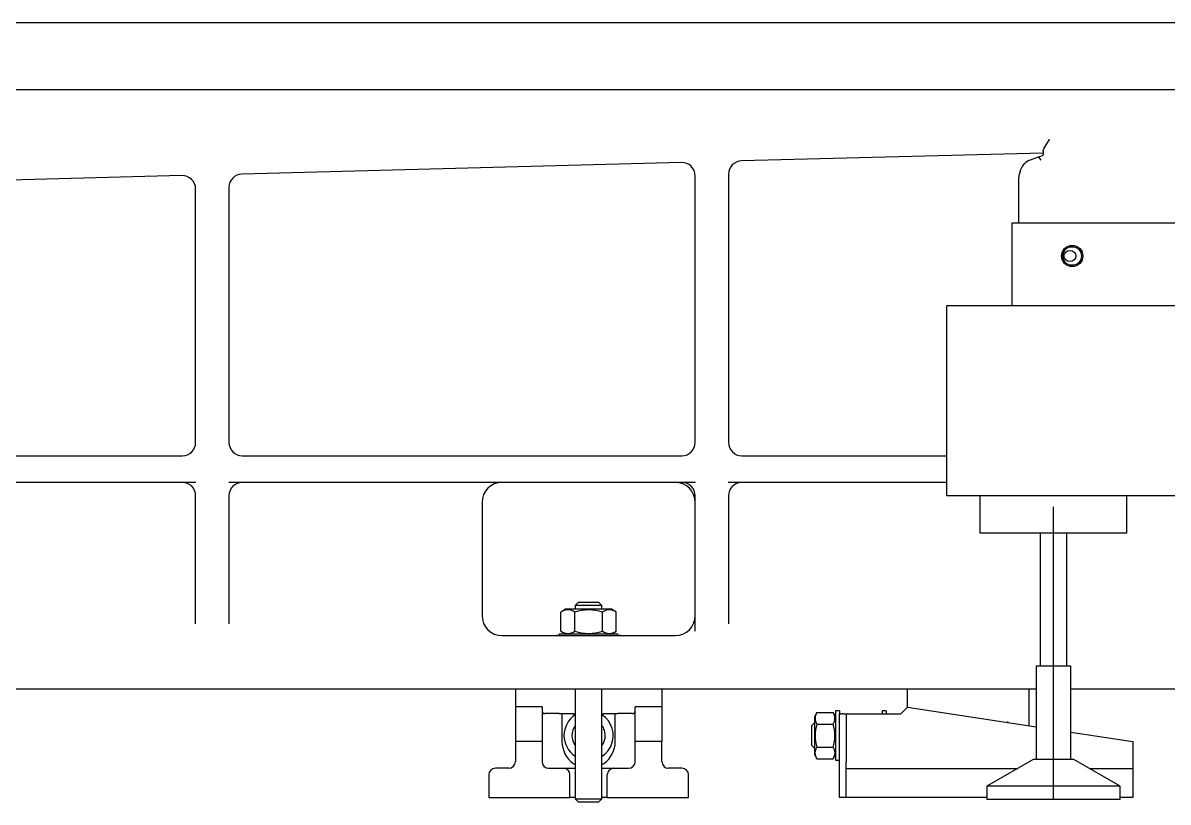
# Model space of a CAD drawing. Extents: x 387 to 958, y 84 to 319.
# Drawn here: x 517.87 to 561.51, y 84.11 to 113.81 of the extents above; entities that cross this region are included whole.
import ezdxf

# ---------------------------------------------------------------- set-up
doc = ezdxf.new("R2010")
doc.units = 0
doc.linetypes.add('AXIS-MY', pattern=[15, 8, -2.5, 2, -2.5])
doc.layers.get('0').update_dxf_attribs({"linetype": 'CONTINUOUS'})
doc.layers.add('AXIS', color=1, linetype='AXIS-MY')
doc.layers.add('DWG', color=7, linetype='CONTINUOUS')

msp = doc.modelspace()

# ---------------------------------------------------------------- linework, layer by layer
at = {"color": 7, "linetype": 'CONTINUOUS'}
for p, q in [((591.9430554, 113.8108304), (507.3959759, 113.8108304)), ((508.4113382, 111.2724247), (611.0644666, 111.2724247)), ((556.7477179, 108.8498528), (545.2557001, 108.5489238)), ((556.558757, 108.6937978), (556.2600496, 108.5837251)), ((556.7477179, 108.919541), (556.7477179, 108.7894646)), ((542.9711349, 108.4891003), (526.217657, 108.0503951)), ((555.9714588, 108.3630818), (555.9719432, 108.3636403)), ((523.9330918, 107.9905716), (508.6518892, 107.5904192)), ((543.4921056, 97.8188742), (543.4921056, 107.9815931)), ((544.7613085, 108.0414166), (544.7613085, 97.8188742)), ((555.8287575, 106.8483827), (555.8287575, 107.913857)), ((524.4540625, 97.8188742), (524.4540625, 107.4830644)), ((525.7232654, 107.5428879), (525.7232654, 97.8188742)), ((555.8287575, 106.7032943), (555.8287575, 106.8483827)), ((555.8287575, 106.1956132), (555.8287575, 106.7032943)), ((524.4540625, 106.4030744), (524.4540625, 106.4494537)), ((525.7232654, 106.4494537), (525.7232654, 106.4030744)), ((543.4921056, 106.4030744), (543.4921056, 106.4494537)), ((544.7613085, 106.4494537), (544.7613085, 106.4030744)), ((555.574917, 106.1956132), (564.7131777, 106.1956132)), ((555.574917, 103.022606), (555.574917, 106.1956132)), ((702.3455374, 103.022606), (553.0872793, 103.022606)), ((524.4540625, 98.3265553), (524.4540625, 98.3375207)), ((525.7232654, 98.3375207), (525.7232654, 98.3265553)), ((543.4921056, 98.3265553), (543.4921056, 98.3375207)), ((544.7613085, 98.3375207), (544.7613085, 98.3265553)), ((510.6959033, 97.311193), (523.9463813, 97.311193)), ((526.2309465, 97.311193), (542.9844245, 97.311193)), ((545.2689896, 97.311193), (553.0872793, 97.311193)), ((524.4634421, 96.2958307), (510.6959033, 96.2958307)), ((543.5014852, 96.2958307), (525.7138858, 96.2958307)), ((553.0872793, 96.2958307), (544.7519289, 96.2958307)), ((524.4540625, 90.9030508), (524.4540625, 95.7881496)), ((525.7232654, 95.7881496), (525.7232654, 90.9030508)), ((543.4921056, 90.6215736), (543.4921056, 95.7881496)), ((544.7613085, 95.7881496), (544.7613085, 90.9030508)), ((702.3455374, 95.7881496), (553.0872793, 95.7881496)), ((554.3564822, 94.3666424), (554.3564822, 95.7881496)), ((535.3692072, 95.534309), (535.3692072, 91.2190193)), ((559.9409749, 94.3666424), (554.3564822, 94.3666424)), ((556.6382671, 94.3666424), (556.6382671, 89.2898309)), ((557.65919, 89.2898309), (557.65919, 94.3666424)), ((539.0498955, 91.7267004), (538.9229753, 91.5997801)), ((539.0498955, 91.7267004), (539.8114173, 91.7267004)), ((539.9383376, 91.5997801), (539.8114173, 91.7267004)), ((538.5777521, 91.4728598), (538.375461, 91.356067)), ((538.375461, 90.6250585), (538.375461, 91.356067)), ((538.5777521, 91.4728598), (540.2835607, 91.4728598)), ((538.9030587, 90.6250585), (538.9030587, 91.356067)), ((538.9229753, 91.5997801), (538.9229753, 91.4728598)), ((539.9383376, 91.5997801), (538.9229753, 91.5997801)), ((539.9383376, 91.4728598), (539.9383376, 91.5997801)), ((539.9582541, 90.6250585), (539.9582541, 91.356067)), ((540.4858519, 91.356067), (540.2835607, 91.4728598)), ((540.4858519, 90.6250585), (540.4858519, 91.356067)), ((536.1307289, 90.4574975), (539.307846, 90.4574975)), ((538.3137579, 90.4574975), (538.2122216, 90.4574975)), ((538.3137579, 90.5082656), (538.3137579, 90.4574975)), ((539.2096166, 90.5082656), (538.3137579, 90.5082656)), ((538.375461, 90.6250585), (538.5777521, 90.5082656)), ((540.5475549, 90.5082656), (539.2096166, 90.5082656)), ((539.307846, 90.4574975), (539.5534668, 90.4574975)), ((539.5534668, 90.4574975), (542.7305839, 90.4574975)), ((540.2835607, 90.5082656), (540.4858519, 90.6250585)), ((540.5475549, 90.4574975), (540.5475549, 90.5082656)), ((540.6490912, 90.4574975), (540.5475549, 90.4574975)), ((556.7522048, 89.2898309), (556.4859628, 89.2898309)), ((556.4859628, 89.2898309), (556.4859628, 85.7360628)), ((557.8114943, 89.2898309), (556.7522048, 89.2898309)), ((557.8114943, 85.7360628), (557.8114943, 89.2898309)), ((509.0967077, 88.4267729), (556.4859628, 88.4267729)), ((536.6384101, 88.4267729), (536.6384101, 86.4266105)), ((538.9229753, 88.4267729), (538.9229753, 84.2384034)), ((539.9383376, 84.2384034), (539.9383376, 88.4267729)), ((542.2229027, 88.4267729), (542.2229027, 86.4266105)), ((552.6527043, 88.4216961), (552.6527043, 88.4267729)), ((552.9065448, 88.4216961), (552.6527043, 88.4216961)), ((552.9065448, 88.4267729), (552.9065448, 88.4216961)), ((556.4859628, 88.4216961), (552.9065448, 88.4216961)), ((556.2064723, 88.4216961), (556.2064723, 87.0267782)), ((557.8114943, 88.4267729), (614.3643941, 88.4267729)), ((560.5217621, 88.4216961), (557.8114943, 88.4216961)), ((560.5217621, 88.4216961), (560.5217621, 88.4267729)), ((560.7756027, 88.4216961), (560.5217621, 88.4216961)), ((560.7756027, 88.4267729), (560.7756027, 88.4216961)), ((537.6537724, 87.7379737), (536.6384101, 87.7379737)), ((537.6537724, 87.7379737), (537.6537724, 86.4266105)), ((541.2075404, 86.4266105), (541.2075404, 87.7379737)), ((542.2229027, 87.7379737), (541.2075404, 87.7379737)), ((551.3327333, 87.4790563), (551.5865739, 87.7328969)), ((551.5865739, 87.7328969), (556.4859628, 86.9840601)), ((538.3137579, 87.4841331), (537.7553086, 87.4841331)), ((538.3137579, 87.4841331), (538.4152941, 87.4841331)), ((538.4152941, 87.4841331), (538.8722071, 87.4841331)), ((538.4152941, 87.4841331), (538.4152941, 86.4180027)), ((538.8722071, 87.4841331), (538.8722071, 87.4050379)), ((539.9891057, 87.4841331), (540.4460187, 87.4841331)), ((539.9891057, 87.4050379), (539.9891057, 87.4841331)), ((540.4460187, 87.4841331), (540.5475549, 87.4841331)), ((540.4460187, 86.4180027), (540.4460187, 87.4841331)), ((541.1060042, 87.4841331), (540.5475549, 87.4841331)), ((548.1272021, 87.5241416), (548.0328058, 87.3606425)), ((548.0328058, 87.3606425), (548.0328058, 85.9289817)), ((548.1272021, 87.5241416), (548.7506994, 87.5241416)), ((548.8450956, 87.3606425), (548.7506994, 87.5241416)), ((548.8450956, 87.5840222), (548.8450956, 85.705602)), ((548.9974, 87.5840222), (548.8450956, 87.5840222)), ((548.9974, 87.5840222), (548.9974, 87.4790563)), ((548.9974, 87.4790563), (549.0989362, 87.4790563)), ((548.9974, 84.280665), (548.9974, 87.4790563)), ((549.1497043, 87.4790563), (549.0989362, 87.4790563)), ((549.1497043, 87.4790563), (549.2512406, 87.4790563)), ((549.2512406, 87.4790563), (549.2512406, 85.6514041)), ((549.2512406, 87.4790563), (551.3327333, 87.4790563)), ((550.6219797, 87.5840222), (550.6219797, 87.4790563)), ((550.774284, 87.5840222), (550.6219797, 87.5840222)), ((550.774284, 87.5840222), (550.774284, 87.4790563)), ((548.0328058, 87.1271092), (547.9312696, 87.025573)), ((547.9312696, 86.5263043), (547.9312696, 87.025573)), ((548.1272021, 87.0844769), (548.7506994, 87.0844769)), ((555.4195665, 87.1524932), (555.383961, 87.1524932)), ((555.4195665, 87.1470512), (555.4195665, 87.1524932)), ((555.4259904, 87.1460693), (555.4195665, 87.1524932)), ((537.6537724, 86.4266105), (536.6384101, 86.4266105)), ((536.6384101, 86.4266105), (536.6384101, 85.656481)), ((537.6537724, 86.4266105), (537.6537724, 85.656481)), ((541.2075404, 85.656481), (541.2075404, 86.4266105)), ((542.2229027, 86.4266105), (541.2075404, 86.4266105)), ((542.2229027, 85.656481), (542.2229027, 86.4266105)), ((547.9312696, 86.2640512), (547.9312696, 86.5263043)), ((557.8114943, 86.781462), (560.1663853, 86.4215337)), ((560.1663853, 86.4215337), (560.1663853, 85.6514041)), ((547.9312696, 86.2640512), (548.0328058, 86.162515)), ((548.1272021, 86.2051473), (548.7506994, 86.2051473)), ((538.8468641, 85.5872517), (538.9229753, 85.5387844)), ((539.9383376, 85.538906), (540.0144487, 85.5872517)), ((548.0328058, 85.9289817), (548.1272021, 85.7654825)), ((548.1272021, 85.7654825), (548.7506994, 85.7654825)), ((548.7506994, 85.7654825), (548.8450956, 85.9289817)), ((548.8450956, 85.705602), (548.9974, 85.705602)), ((549.2512406, 85.3975636), (549.2512406, 85.6514041)), ((556.3689819, 85.7360628), (554.6103228, 84.7207005)), ((556.6822168, 85.7360628), (556.3689819, 85.7360628)), ((557.9284752, 85.7360628), (556.6822168, 85.7360628)), ((559.6871343, 84.7207005), (557.9284752, 85.7360628)), ((560.1663853, 85.6514041), (560.1663853, 85.3975636)), ((535.6230478, 85.1487998), (535.6230478, 84.2857419)), ((536.3845695, 85.4026404), (535.8768884, 85.4026404)), ((537.907613, 85.4026404), (538.4660622, 85.4026404)), ((538.4660622, 85.4026404), (538.9229753, 85.4026404)), ((538.7199028, 84.2857419), (538.7199028, 85.1487998)), ((539.9383376, 85.4026404), (540.3952506, 85.4026404)), ((540.14141, 84.2857419), (540.14141, 85.1487998)), ((540.3952506, 85.4026404), (540.9536999, 85.4026404)), ((542.9844245, 85.4026404), (542.4767433, 85.4026404)), ((543.238265, 84.2857419), (543.238265, 85.1487998)), ((549.2512406, 85.143723), (549.2512406, 85.3975636)), ((549.2512406, 85.3975636), (555.782684, 85.3975636)), ((549.2512406, 84.280665), (549.2512406, 85.143723)), ((558.5147731, 85.3975636), (560.1663853, 85.3975636)), ((560.1663853, 85.3975636), (560.1663853, 85.143723)), ((560.1663853, 85.143723), (560.1663853, 84.280665)), ((554.6103228, 84.7207005), (554.6103228, 84.2130194)), ((555.6300351, 84.7207005), (554.6103228, 84.7207005)), ((559.6871343, 84.7207005), (555.6300351, 84.7207005)), ((559.6871343, 84.2130194), (559.6871343, 84.7207005)), ((535.6230478, 84.2857419), (538.7199028, 84.2857419)), ((538.9229753, 84.2857419), (538.7199028, 84.2857419)), ((538.9229753, 84.2384034), (539.0498955, 84.1114832)), ((538.9229753, 84.2384034), (539.9383376, 84.2384034)), ((539.8114173, 84.1114832), (539.9383376, 84.2384034)), ((540.14141, 84.2857419), (539.9383376, 84.2857419)), ((540.14141, 84.2857419), (543.238265, 84.2857419)), ((549.0989362, 84.280665), (548.9974, 84.280665)), ((549.1497043, 84.280665), (549.0989362, 84.280665)), ((549.2512406, 84.280665), (549.1497043, 84.280665)), ((554.6103228, 84.280665), (549.2512406, 84.280665)), ((560.1663853, 84.280665), (559.6871343, 84.280665)), ((539.0510655, 84.1114832), (539.0498955, 84.1114832)), ((539.8114173, 84.1114832), (539.0510655, 84.1114832)), ((555.6300351, 84.2130194), (554.6103228, 84.2130194)), ((559.6871343, 84.2130194), (555.6300351, 84.2130194))]:
    msp.add_line(p, q, dxfattribs=at)
at = {"color": 7, "linetype": 'CONTINUOUS', "flags": 128}
for points in [[(556.7497984, 108.919541), (556.7522616, 108.9493426), (556.786633, 109.0322811), (556.8687674, 109.169309), (556.9324586, 109.264321), (557.0009794, 109.3635207), (557.0015584, 109.3643551)], [(556.7477186, 108.792003), (556.7454933, 108.7787794), (556.7387519, 108.7658267), (556.714308, 108.7433269), (556.6491312, 108.7165473), (556.5589162, 108.6938693)], [(556.560249, 108.6906755), (556.5683009, 108.6939219), (556.5941719, 108.6750749), (556.6277883, 108.6332522), (556.6654998, 108.5729953)], [(555.971934, 108.3636313), (555.890156, 108.2119713), (555.8415365, 108.0353296)], [(556.05022, 108.4530846), (556.0230754, 108.4261966), (555.9722963, 108.3626933)]]:
    msp.add_lwpolyline(points, dxfattribs=at)
at = {"color": 7, "linetype": 'CONTINUOUS'}
for radius in [0.4061449, 0.3553768]:
    msp.add_circle((557.8594821, 104.9264103), radius, dxfattribs=at)
for centre, radius, start, end in [((542.9844245, 107.9815931), 0.5076811, 0, 91.5), ((545.2689896, 108.0414166), 0.5076811, 91.5, 180), ((556.4191677, 108.0902151), 0.5180701, 107.83588777, 135.47307071), ((523.9463813, 107.4830644), 0.5076811, 0, 91.5), ((526.2309465, 107.5428879), 0.5076811, 91.5, 180), ((523.9463813, 97.8188742), 0.5076811, 270, 0), ((526.2309465, 97.8188742), 0.5076811, 180, 270), ((542.9844245, 97.8188742), 0.5076811, 270, 0), ((545.2689896, 97.8188742), 0.5076811, 180, 270), ((523.9463813, 95.7881496), 0.5076811, 0, 90), ((526.2309465, 95.7881496), 0.5076811, 90, 180), ((536.1307289, 95.534309), 0.7615217, 90, 180), ((542.7305839, 95.534309), 0.7615217, 0, 90), ((542.9844245, 95.7881496), 0.5076811, 0, 90), ((545.2689896, 95.7881496), 0.5076811, 90, 180), ((536.1307289, 91.2190193), 0.7615217, 180, 270), ((538.6394912, 90.9821195), 0.4577649, 54.84639905, 125.22447415), ((539.4313637, 89.7023181), 1.7360851, 72.33245278, 107.7165522), ((540.2222844, 90.9821195), 0.4577649, 54.84639905, 125.22447415), ((542.7305839, 91.2190193), 0.7615217, 270, 0), ((538.6390284, 90.999006), 0.4577649, 234.84639905, 305.22447415), ((539.430596, 92.2771014), 1.7342632, 252.29084762, 287.71334583), ((540.2218216, 90.999006), 0.4577649, 234.84639905, 305.22447415), ((537.7553086, 87.5856693), 0.1015362, 180, 270), ((539.4306564, 86.6498889), 0.9392101, 122.72044337, 237.27955663), ((539.4306564, 86.6498889), 0.9392101, 336.18733184, 57.27955663), ((541.1060042, 87.5856693), 0.1015362, 270, 0), ((548.4439694, 87.3043516), 0.3855988, 145.2346903, 214.7653097), ((548.4333608, 87.3037919), 0.386339, 325.22512966, 34.77487034), ((539.4306564, 86.6498889), 0.6346014, 143.13010235, 216.86989765), ((539.4306564, 86.6498889), 0.6346014, 18.13393221, 36.86989765), ((549.4922159, 86.6450324), 1.4341414, 162.13810535, 197.86189465), ((547.3856856, 86.6445917), 1.4341414, 342.13810535, 17.86189465), ((539.4306564, 86.4180027), 1.0153623, 180, 234.90319877), ((539.4306564, 86.6498889), 0.6346014, 323.13010235, 18.13393221), ((539.4306564, 86.4180027), 1.0153623, 305.09680123, 0), ((539.4306564, 86.6498889), 0.9392101, 302.72044337, 336.18733184), ((548.438825, 85.9855077), 0.3814707, 144.77552305, 215.22447695), ((548.4390765, 85.9851221), 0.3814707, 324.77552306, 35.22447694), ((536.3845695, 85.656481), 0.2538406, 270, 0), ((537.907613, 85.656481), 0.2538406, 180, 270), ((540.9536999, 85.656481), 0.2538406, 270, 0), ((542.4767433, 85.656481), 0.2538406, 180, 270), ((535.8768884, 85.1487998), 0.2538406, 90, 180), ((538.4660622, 85.1487998), 0.2538406, 0, 90), ((540.3952506, 85.1487998), 0.2538406, 90, 180), ((542.9844245, 85.1487998), 0.2538406, 0, 90)]:
    msp.add_arc(centre, radius, start, end, dxfattribs=at)
msp.add_ellipse((556.3364387, 107.9701321), major_axis=(0.2704931, 0.4856646), ratio=0.884602919, start_param=1.9072558688, end_param=2.1327035244, dxfattribs=at)
msp.add_ellipse((557.7751019, 104.9264103), major_axis=(0.2286962, 0), ratio=0.9294445289, dxfattribs=at)
at = {"layer": 'AXIS', "linetype": 'CONTINUOUS'}
msp.add_line((557.1487285, 84.2130194), (557.1487285, 95.3666424), dxfattribs=at)
at = {"layer": 'DWG'}
for p, q in [((553.0872793, 95.7881496), (553.0872793, 103.022606)), ((559.9409749, 94.3666424), (559.9409749, 95.7881496)), ((551.5865739, 87.7328969), (551.5865739, 88.4267729))]:
    msp.add_line(p, q, dxfattribs=at)

doc.saveas('drawing.dxf')
